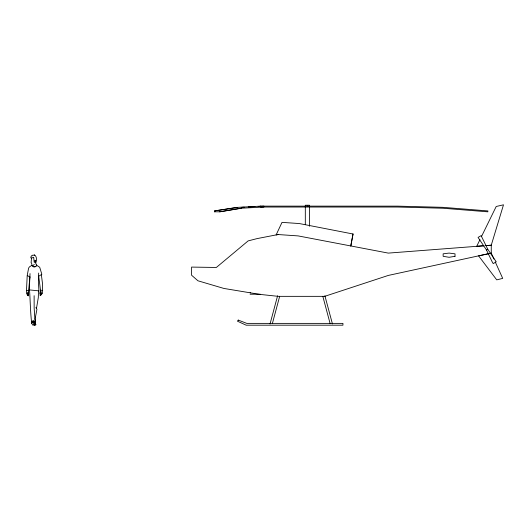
<?xml version="1.0" encoding="UTF-8"?>
<svg xmlns="http://www.w3.org/2000/svg" width="530" height="530" viewBox="0 0 530 530"><rect width="100%" height="100%" fill="white"/><g stroke="black" fill="none" stroke-linecap="round" stroke-linejoin="round"><path stroke-width="0.79" d="M305.313 224.654L305.313 205.229L309.474 205.229L309.474 226.27M38.67 273.036L38.458 282.848L38.928 290.864L29.289 289.903L30.024 273.579M38.723 276.302L40.505 290.221L42.327 290.374L42.274 292.878L41.347 294.779L40.227 295.376L41.764 293.01M31.542 322.936L32.065 321.187L33.556 320.696L34.41 321.948L33.734 324.32L34.45 324.93L32.688 325.102L31.542 322.936L32.131 321.538L33.416 321.154L34.291 322.107L34.45 324.93M42.122 293.196L41.4 294.667M34.284 264.337L33.251 265.424L31.608 265.484L29.415 266.928L28.627 268.094L27.202 275.534L26.5 290.519L28.593 290.718L29.925 276.971M26.738 290.526C26.387 292.302 26.599 294.693 28.203 295.733M36.497 308.241L38.306 297.641L38.498 290.672M270.048 323.936L277.607 295.74M272.413 323.419L279.588 296.634M34.808 323.075L35.854 324.526L35.603 325.188L34.139 325.102M34.801 262.323C35.464 263.079 35.801 260.992 35.729 260.488L35.013 260.283L34.192 262.231L33.668 257.335L31.528 258.05L31.098 262.741L31.614 263.125L32.025 265.371M40.611 290.188L39.644 293.547L40.446 293.309L40.929 291.573L40.903 293.269L39.876 294.912L40.148 295.243M479.961 239.659L476.715 246.298L483.983 245.754M481.406 236.711L496.212 206.481L503.5 204.812L491.257 245.204L491.257 253.108L493.953 259.057M31.952 265.391L33.947 267.1L35.921 266.557L36.49 265.298L35.391 262.131M31.634 323.194L33.138 322.094L34.324 323.307M35.808 262.8C36.742 260.197 37.107 256.421 34.271 254.758L34.37 255.268L32.787 255.122L32.085 255.871L31.542 255.659L30.813 257.169L30.906 257.944L31.528 258.05M486.5 250.001L487.772 249.266L496.239 261.833L493.192 263.596L492.198 261.886L486.5 250.001L478.067 237.413L481.121 235.651L487.772 249.266M31.581 322.267C30.409 312.25 30.256 300.55 29.521 289.877M488.885 253.631L478.603 255.877L496.742 279.873L502.705 278.382L495.298 262.032M491.257 253.108L388.304 275.428L324.685 296.343L278.184 296.343L259.528 294.349L223.898 288.446L197.942 280.787L191.575 275.209L191.575 267.087L216.346 267.464L248.139 240.898L257.096 238.599L278.058 234.538L298.171 235.91L388.304 253.108L483.844 245.774M278.058 234.538L276.11 234.936L282.013 222.368L299.304 223.547L352.814 233.962M219.632 211.808L241.077 208.224L263.88 207.031M241.349 208.224L219.904 211.808L214.451 211.808L214.418 210.913L237.427 207.329M35.921 266.557L33.496 266.61L32.091 265.636M485.493 245.648L491.257 245.204L485.599 245.628M34.523 324.446L35.854 324.526M260.767 206.13L238.215 207.329L214.683 210.913L214.723 211.808M241.839 207.329L244.29 207.197M248.371 206.972L254.897 206.62M258.163 206.442L263.88 206.13M260.502 206.13L397.805 206.144L442.914 207.336L487.898 210.927L487.825 211.821L442.868 208.23L397.792 207.038L260.502 207.031M250.1 292.798L250.584 292.798M250.1 294.223L260.376 294.223M38.577 276.302L41.85 274.341L39.71 267.259L36.265 264.987M30.011 276.991L27.381 275.64M35.225 323.161L35.583 323.327L35.152 318.623L36.934 309.288L35.888 307.619M34.086 323.823L34.662 324.194L35.046 321.246L34.152 308.102L34.125 295.687M42.327 290.374L42.632 290.745L42.486 283.477L41.353 274.692M28.428 290.698L28.64 294.481L27.984 292.149L27.792 293.719L28.269 295.826L27.083 293.269M324.883 295.74L332.442 323.936M322.902 296.634L330.077 323.419M307.711 206.144L307.711 206.74M353.033 234.008L350.787 245.953L353.033 234.008M238.248 320.087L237.46 321.193L246.172 325.188L342.936 325.188L342.936 323.38L246.781 323.38L238.248 320.087M455.018 256.301L449.082 257.295L443.146 256.301L443.146 253.83L449.082 253.082L455.018 253.83L455.018 256.301"/></g></svg>
